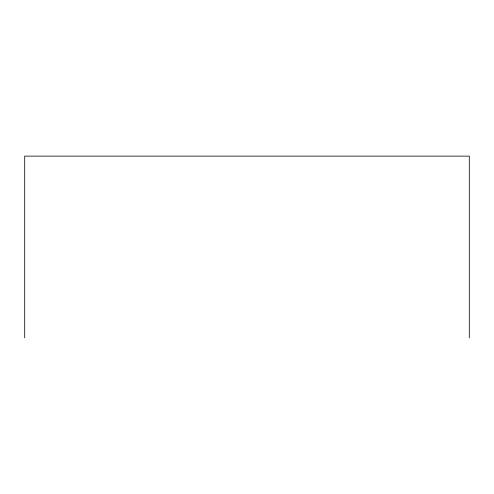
<?xml version="1.0" encoding="UTF-8"?>
<svg xmlns="http://www.w3.org/2000/svg" width="494" height="494" viewBox="0 0 494 494"><rect width="100%" height="100%" fill="white"/><g stroke="black" fill="none" stroke-linecap="round" stroke-linejoin="round"><path stroke-width="0.74" d="M469.3 337.871L469.3 156.129L24.7 156.129L24.7 337.871"/></g></svg>
